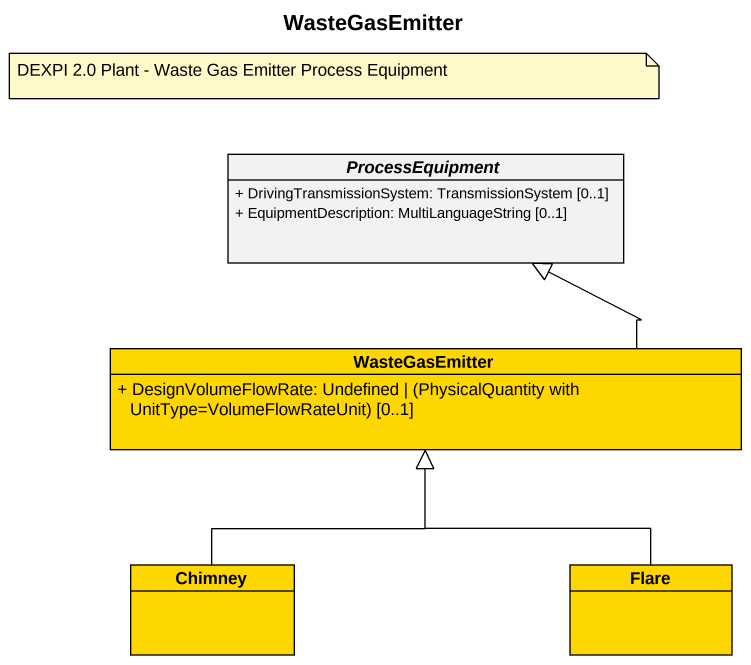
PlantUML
@startuml
title WasteGasEmitter
hide circle
hide empty members
skinparam classAttributeIconSize 0
abstract class ProcessEquipment {
  + DrivingTransmissionSystem: TransmissionSystem [0..1]
  + EquipmentDescription: MultiLanguageString [0..1]
}
class WasteGasEmitter #FFD700 {
  {field} + DesignVolumeFlowRate: Undefined | (PhysicalQuantity with UnitType=VolumeFlowRateUnit) [0..1]
}
class Chimney #FFD700
class Flare #FFD700
WasteGasEmitter -up-|> ProcessEquipment
Chimney -up-|> WasteGasEmitter
Flare -up-|> WasteGasEmitter
note as N1
  DEXPI 2.0 Plant - Waste Gas Emitter Process Equipment
end note
@enduml
